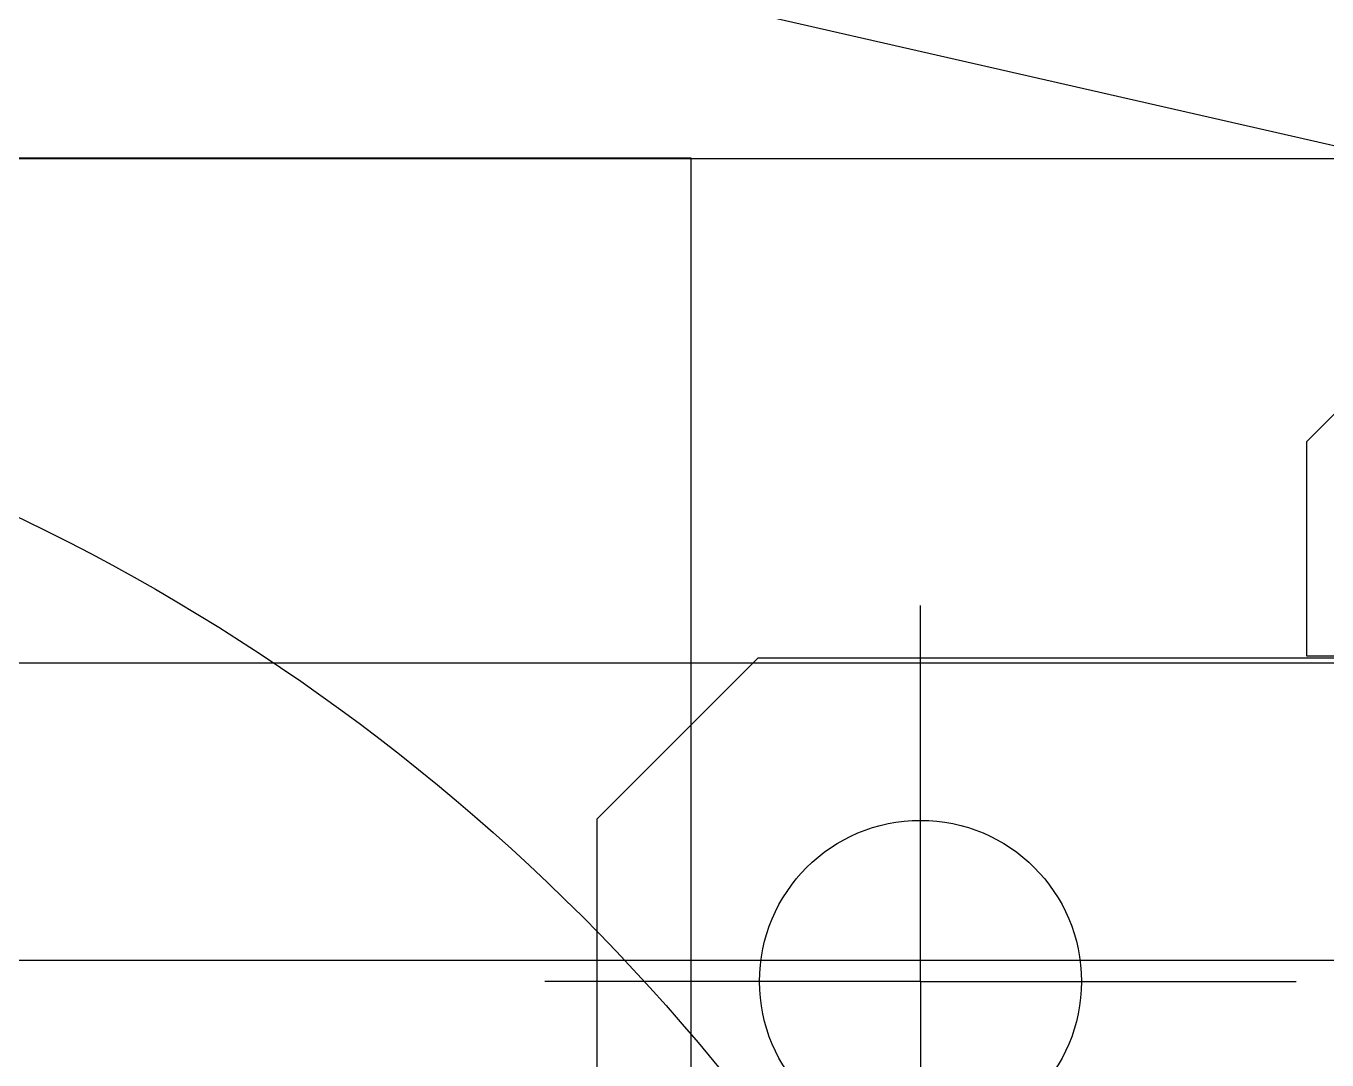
# Model space of a CAD drawing. Extents: x -381 to 213, y -63 to 250.
# Drawn here: x -174.77 to -162.65, y 20.07 to 29.7 of the extents above; entities that cross this region are included whole.
import ezdxf

# ---------------------------------------------------------------- set-up
doc = ezdxf.new("R2010")
doc.units = 0
doc.header["$MEASUREMENT"] = 0
for name, pattern in [('K5LT65535', [0]), ('K5LT_AXLED', [19.5, 15, -1.5, 1.5, -1.5]), ('K5LT_BASIC', [0])]:
    doc.linetypes.add(name, pattern=pattern)
doc.layers.add('Системный слой', color=7, linetype='Continuous')

# ---------------------------------------------------------------- blocks, each defined once
blk = doc.blocks.new('*U')
at = {"layer": 'Системный слой', "color": 5, "linetype": 'K5LT_BASIC'}
for p, q in [((43.495, 21.831), (-41.505, 21.831)), ((43.495, -22.169), (43.495, 21.831)), ((49.231, 19.192), (50.231, 20.192)), ((49.231, 17.192), (49.231, 19.192)), ((42.617, 15.679), (44.117, 17.179)), ((44.117, 17.179), (64.117, 17.179)), ((59.231, 17.192), (49.231, 17.192)), ((42.617, -4.321), (42.617, 15.679)), ((-168.83, -0.277), (156.17, -0.277))]:
    blk.add_line(p, q, dxfattribs=at)
at = {"layer": 'Системный слой', "color": 30, "linetype": 'K5LT_AXLED'}
for q in [(45.631, 17.664), (42.131, 14.164), (49.131, 14.164), (45.631, 10.664)]:
    blk.add_line((45.631, 14.164), q, dxfattribs=at)
blk = doc.blocks.new('*F')
at = {"layer": 'Системный слой', "color": 5, "linetype": 'K5LT65535'}
for points in [[(-51.102, 49.761), (-128.234, 22.87), (-130.112, 20.429), (-130.112, 14.065), (-53.877, 14.065), (-43.829, 42.392), (-43.829, 45.933)], [(51.001, 17.128), (12.537, 17.128), (12.537, 38.66), (15.36, 41.483), (49.093, 41.483), (50.983, 39.593), (51.001, 17.128)], [(61.31, -34.166), (-32.345, -34.121), (-47.082, -29.094), (-58.662, -6.988), (-60.958, -2.49), (-65.073, -0.385), (-75.983, 2.103), (-86.605, 2.103), (-95.888, 2.103), (-104.022, -0.385), (-108.998, -5.361), (-114.262, -13.687), (-130.243, -13.687), (-130.243, 12.152), (-51.58, 12.152), (-42.01, -15.983), (-39.427, -18.567), (-35.886, -20.385), (-31.867, -21.534), (54.835, -21.534), (57.084, -19.285), (57.084, 15.692), (64.596, 15.692), (64.622, 7.622)]]:
    blk.add_lwpolyline(points, dxfattribs=at)
at = {"layer": 'Системный слой', "color": 5, "linetype": 'K5LT_BASIC'}
for centre, radius in [((94.013, 5.981), 62.534), ((94.013, 5.981), 62.534), ((29.045, 1.333), 19), ((45.631, 14.164), 1.5)]:
    blk.add_circle(centre, radius, dxfattribs=at)
at = {"layer": 'Системный слой'}
blk.add_blockref('*U', (0, 0), dxfattribs=at)
blk.add_blockref('*U', (0, 0), dxfattribs=at)
blk.add_blockref('*U', (0, 0), dxfattribs=at)
blk.add_blockref('*U', (0, 0), dxfattribs=at)
blk.add_blockref('*U', (0, 0), dxfattribs=at)
blk.add_blockref('*U', (0, 0), dxfattribs=at)
blk.add_blockref('*U', (0, 0), dxfattribs=at)
blk.add_blockref('*U', (0, 0), dxfattribs=at)
blk.add_blockref('*U', (0, 0), dxfattribs=at)
blk.add_blockref('*U', (0, 0), dxfattribs=at)
blk.add_blockref('*U', (0, 0), dxfattribs=at)
blk.add_blockref('*U', (0, 0), dxfattribs=at)
blk.add_blockref('*U', (0, 0), dxfattribs=at)
blk.add_blockref('*U', (0, 0), dxfattribs=at)
blk.add_blockref('*U', (0, 0), dxfattribs=at)
blk.add_blockref('*U', (0, 0), dxfattribs=at)
blk.add_blockref('*U', (0, 0), dxfattribs=at)
blk.add_blockref('*U', (0, 0), dxfattribs=at)
blk.add_blockref('*U', (0, 0), dxfattribs=at)
blk.add_blockref('*U', (0, 0), dxfattribs=at)
blk.add_blockref('*U', (0, 0), dxfattribs=at)
blk.add_blockref('*U', (0, 0), dxfattribs=at)
blk.add_blockref('*U', (0, 0), dxfattribs=at)
blk.add_blockref('*U', (0, 0), dxfattribs=at)
blk.add_blockref('*U', (0, 0), dxfattribs=at)
blk.add_blockref('*U', (0, 0), dxfattribs=at)
blk.add_blockref('*U', (0, 0), dxfattribs=at)
blk.add_blockref('*U', (0, 0), dxfattribs=at)
blk.add_blockref('*U', (0, 0), dxfattribs=at)
blk.add_blockref('*U', (0, 0), dxfattribs=at)
blk.add_blockref('*U', (0, 0), dxfattribs=at)
blk.add_blockref('*U', (0, 0), dxfattribs=at)
blk.add_blockref('*U', (0, 0), dxfattribs=at)
blk.add_blockref('*U', (0, 0), dxfattribs=at)
blk.add_blockref('*U', (0, 0), dxfattribs=at)
blk.add_blockref('*U', (0, 0), dxfattribs=at)
blk.add_blockref('*U', (0, 0), dxfattribs=at)
blk.add_blockref('*U', (0, 0), dxfattribs=at)
blk.add_blockref('*U', (0, 0), dxfattribs=at)
blk.add_blockref('*U', (0, 0), dxfattribs=at)
blk.add_blockref('*U', (0, 0), dxfattribs=at)
blk.add_blockref('*U', (0, 0), dxfattribs=at)
blk.add_blockref('*U', (0, 0), dxfattribs=at)
blk.add_blockref('*U', (0, 0), dxfattribs=at)
blk.add_blockref('*U', (0, 0), dxfattribs=at)
blk.add_blockref('*U', (0, 0), dxfattribs=at)
blk.add_blockref('*U', (0, 0), dxfattribs=at)
blk.add_blockref('*U', (0, 0), dxfattribs=at)
blk.add_blockref('*U', (0, 0), dxfattribs=at)
blk.add_blockref('*U', (0, 0), dxfattribs=at)
blk.add_blockref('*U', (0, 0), dxfattribs=at)
blk.add_blockref('*U', (0, 0), dxfattribs=at)
blk.add_blockref('*U', (0, 0), dxfattribs=at)
blk.add_blockref('*U', (0, 0), dxfattribs=at)
blk.add_blockref('*U', (0, 0), dxfattribs=at)
blk.add_blockref('*U', (0, 0), dxfattribs=at)
blk.add_blockref('*U', (0, 0), dxfattribs=at)
blk.add_blockref('*U', (0, 0), dxfattribs=at)
blk.add_blockref('*U', (0, 0), dxfattribs=at)
blk.add_blockref('*U', (0, 0), dxfattribs=at)
blk.add_blockref('*U', (0, 0), dxfattribs=at)
blk.add_blockref('*U', (0, 0), dxfattribs=at)
blk.add_blockref('*U', (0, 0), dxfattribs=at)
blk.add_blockref('*U', (0, 0), dxfattribs=at)
blk.add_blockref('*U', (0, 0), dxfattribs=at)
blk.add_blockref('*U', (0, 0), dxfattribs=at)
blk.add_blockref('*U', (0, 0), dxfattribs=at)
blk.add_blockref('*U', (0, 0), dxfattribs=at)
blk.add_blockref('*U', (0, 0), dxfattribs=at)
blk.add_blockref('*U', (0, 0), dxfattribs=at)
blk.add_blockref('*U', (0, 0), dxfattribs=at)
blk.add_blockref('*U', (0, 0), dxfattribs=at)
blk.add_blockref('*U', (0, 0), dxfattribs=at)
blk.add_blockref('*U', (0, 0), dxfattribs=at)
blk.add_blockref('*U', (0, 0), dxfattribs=at)
blk.add_blockref('*U', (0, 0), dxfattribs=at)
blk.add_blockref('*U', (0, 0), dxfattribs=at)
blk.add_blockref('*U', (0, 0), dxfattribs=at)
blk.add_blockref('*U', (0, 0), dxfattribs=at)
blk.add_blockref('*U', (0, 0), dxfattribs=at)
blk.add_blockref('*U', (0, 0), dxfattribs=at)
blk.add_blockref('*U', (0, 0), dxfattribs=at)
blk.add_blockref('*U', (0, 0), dxfattribs=at)
blk.add_blockref('*U', (0, 0), dxfattribs=at)
blk.add_blockref('*U', (0, 0), dxfattribs=at)
blk.add_blockref('*U', (0, 0), dxfattribs=at)
blk.add_blockref('*U', (0, 0), dxfattribs=at)
blk.add_blockref('*U', (0, 0), dxfattribs=at)
blk.add_blockref('*U', (0, 0), dxfattribs=at)
blk.add_blockref('*U', (0, 0), dxfattribs=at)
blk.add_blockref('*U', (0, 0), dxfattribs=at)
blk.add_blockref('*U', (0, 0), dxfattribs=at)
blk.add_blockref('*U', (0, 0), dxfattribs=at)
blk.add_blockref('*U', (0, 0), dxfattribs=at)
blk.add_blockref('*U', (0, 0), dxfattribs=at)
blk.add_blockref('*U', (0, 0), dxfattribs=at)
blk.add_blockref('*U', (0, 0), dxfattribs=at)
blk.add_blockref('*U', (0, 0), dxfattribs=at)
blk.add_blockref('*U', (0, 0), dxfattribs=at)
blk.add_blockref('*U', (0, 0), dxfattribs=at)
blk.add_blockref('*U', (0, 0), dxfattribs=at)
blk.add_blockref('*U', (0, 0), dxfattribs=at)
blk.add_blockref('*U', (0, 0), dxfattribs=at)
blk.add_blockref('*U', (0, 0), dxfattribs=at)
blk.add_blockref('*U', (0, 0), dxfattribs=at)
blk.add_blockref('*U', (0, 0), dxfattribs=at)
blk.add_blockref('*U', (0, 0), dxfattribs=at)
blk.add_blockref('*U', (0, 0), dxfattribs=at)
blk.add_blockref('*U', (0, 0), dxfattribs=at)
blk.add_blockref('*U', (0, 0), dxfattribs=at)
blk.add_blockref('*U', (0, 0), dxfattribs=at)
blk.add_blockref('*U', (0, 0), dxfattribs=at)
blk.add_blockref('*U', (0, 0), dxfattribs=at)
blk.add_blockref('*U', (0, 0), dxfattribs=at)
blk.add_blockref('*U', (0, 0), dxfattribs=at)
blk.add_blockref('*U', (0, 0), dxfattribs=at)
blk.add_blockref('*U', (0, 0), dxfattribs=at)
blk.add_blockref('*U', (0, 0), dxfattribs=at)
blk.add_blockref('*U', (0, 0), dxfattribs=at)
blk.add_blockref('*U', (0, 0), dxfattribs=at)
blk.add_blockref('*U', (0, 0), dxfattribs=at)
blk.add_blockref('*U', (0, 0), dxfattribs=at)
blk.add_blockref('*U', (0, 0), dxfattribs=at)
blk.add_blockref('*U', (0, 0), dxfattribs=at)
blk.add_blockref('*U', (0, 0), dxfattribs=at)
blk.add_blockref('*U', (0, 0), dxfattribs=at)
blk.add_blockref('*U', (0, 0), dxfattribs=at)
blk.add_blockref('*U', (0, 0), dxfattribs=at)
blk.add_blockref('*U', (0, 0), dxfattribs=at)
blk.add_blockref('*U', (0, 0), dxfattribs=at)
blk.add_blockref('*U', (0, 0), dxfattribs=at)
blk.add_blockref('*U', (0, 0), dxfattribs=at)
blk.add_blockref('*U', (0, 0), dxfattribs=at)
blk.add_blockref('*U', (0, 0), dxfattribs=at)
blk.add_blockref('*U', (0, 0), dxfattribs=at)
blk.add_blockref('*U', (0, 0), dxfattribs=at)
blk.add_blockref('*U', (0, 0), dxfattribs=at)
blk.add_blockref('*U', (0, 0), dxfattribs=at)
blk.add_blockref('*U', (0, 0), dxfattribs=at)
blk.add_blockref('*U', (0, 0), dxfattribs=at)
blk.add_blockref('*U', (0, 0), dxfattribs=at)
blk.add_blockref('*U', (0, 0), dxfattribs=at)
blk.add_blockref('*U', (0, 0), dxfattribs=at)
blk.add_blockref('*U', (0, 0), dxfattribs=at)
blk.add_blockref('*U', (0, 0), dxfattribs=at)
blk.add_blockref('*U', (0, 0), dxfattribs=at)
blk.add_blockref('*U', (0, 0), dxfattribs=at)
blk.add_blockref('*U', (0, 0), dxfattribs=at)
blk.add_blockref('*U', (0, 0), dxfattribs=at)
blk.add_blockref('*U', (0, 0), dxfattribs=at)
blk.add_blockref('*U', (0, 0), dxfattribs=at)
blk.add_blockref('*U', (0, 0), dxfattribs=at)
blk.add_blockref('*U', (0, 0), dxfattribs=at)
blk.add_blockref('*U', (0, 0), dxfattribs=at)
blk.add_blockref('*U', (0, 0), dxfattribs=at)
blk.add_blockref('*U', (0, 0), dxfattribs=at)
blk.add_blockref('*U', (0, 0), dxfattribs=at)
blk.add_blockref('*U', (0, 0), dxfattribs=at)
blk.add_blockref('*U', (0, 0), dxfattribs=at)
blk.add_blockref('*U', (0, 0), dxfattribs=at)
blk.add_blockref('*U', (0, 0), dxfattribs=at)
blk.add_blockref('*U', (0, 0), dxfattribs=at)
blk.add_blockref('*U', (0, 0), dxfattribs=at)
blk.add_blockref('*U', (0, 0), dxfattribs=at)
blk.add_blockref('*U', (0, 0), dxfattribs=at)
blk.add_blockref('*U', (0, 0), dxfattribs=at)
blk.add_blockref('*U', (0, 0), dxfattribs=at)
blk.add_blockref('*U', (0, 0), dxfattribs=at)
blk.add_blockref('*U', (0, 0), dxfattribs=at)
blk.add_blockref('*U', (0, 0), dxfattribs=at)
blk.add_blockref('*U', (0, 0), dxfattribs=at)
blk.add_blockref('*U', (0, 0), dxfattribs=at)
blk.add_blockref('*U', (0, 0), dxfattribs=at)
blk.add_blockref('*U', (0, 0), dxfattribs=at)
blk.add_blockref('*U', (0, 0), dxfattribs=at)
blk.add_blockref('*U', (0, 0), dxfattribs=at)
blk.add_blockref('*U', (0, 0), dxfattribs=at)
blk.add_blockref('*U', (0, 0), dxfattribs=at)
blk.add_blockref('*U', (0, 0), dxfattribs=at)
blk.add_blockref('*U', (0, 0), dxfattribs=at)
blk.add_blockref('*U', (0, 0), dxfattribs=at)
blk.add_blockref('*U', (0, 0), dxfattribs=at)
blk.add_blockref('*U', (0, 0), dxfattribs=at)
blk.add_blockref('*U', (0, 0), dxfattribs=at)
blk.add_blockref('*U', (0, 0), dxfattribs=at)
blk.add_blockref('*U', (0, 0), dxfattribs=at)
blk.add_blockref('*U', (0, 0), dxfattribs=at)
blk.add_blockref('*U', (0, 0), dxfattribs=at)
blk.add_blockref('*U', (0, 0), dxfattribs=at)
blk.add_blockref('*U', (0, 0), dxfattribs=at)
blk.add_blockref('*U', (0, 0), dxfattribs=at)
blk.add_blockref('*U', (0, 0), dxfattribs=at)
blk.add_blockref('*U', (0, 0), dxfattribs=at)
blk.add_blockref('*U', (0, 0), dxfattribs=at)
blk.add_blockref('*U', (0, 0), dxfattribs=at)
blk.add_blockref('*U', (0, 0), dxfattribs=at)
blk.add_blockref('*U', (0, 0), dxfattribs=at)
blk.add_blockref('*U', (0, 0), dxfattribs=at)
blk.add_blockref('*U', (0, 0), dxfattribs=at)
blk.add_blockref('*U', (0, 0), dxfattribs=at)
blk.add_blockref('*U', (0, 0), dxfattribs=at)
blk.add_blockref('*U', (0, 0), dxfattribs=at)
blk.add_blockref('*U', (0, 0), dxfattribs=at)
blk.add_blockref('*U', (0, 0), dxfattribs=at)
blk.add_blockref('*U', (0, 0), dxfattribs=at)
blk.add_blockref('*U', (0, 0), dxfattribs=at)
blk.add_blockref('*U', (0, 0), dxfattribs=at)

msp = doc.modelspace()

# ---------------------------------------------------------------- block references
at = {"layer": 'Системный слой'}
for p in [(-96.515, 28.741), (-63.927, 6.935), (-212.068, 6.637)]:
    msp.add_blockref('*F', p, dxfattribs=at)

doc.saveas('drawing.dxf')
